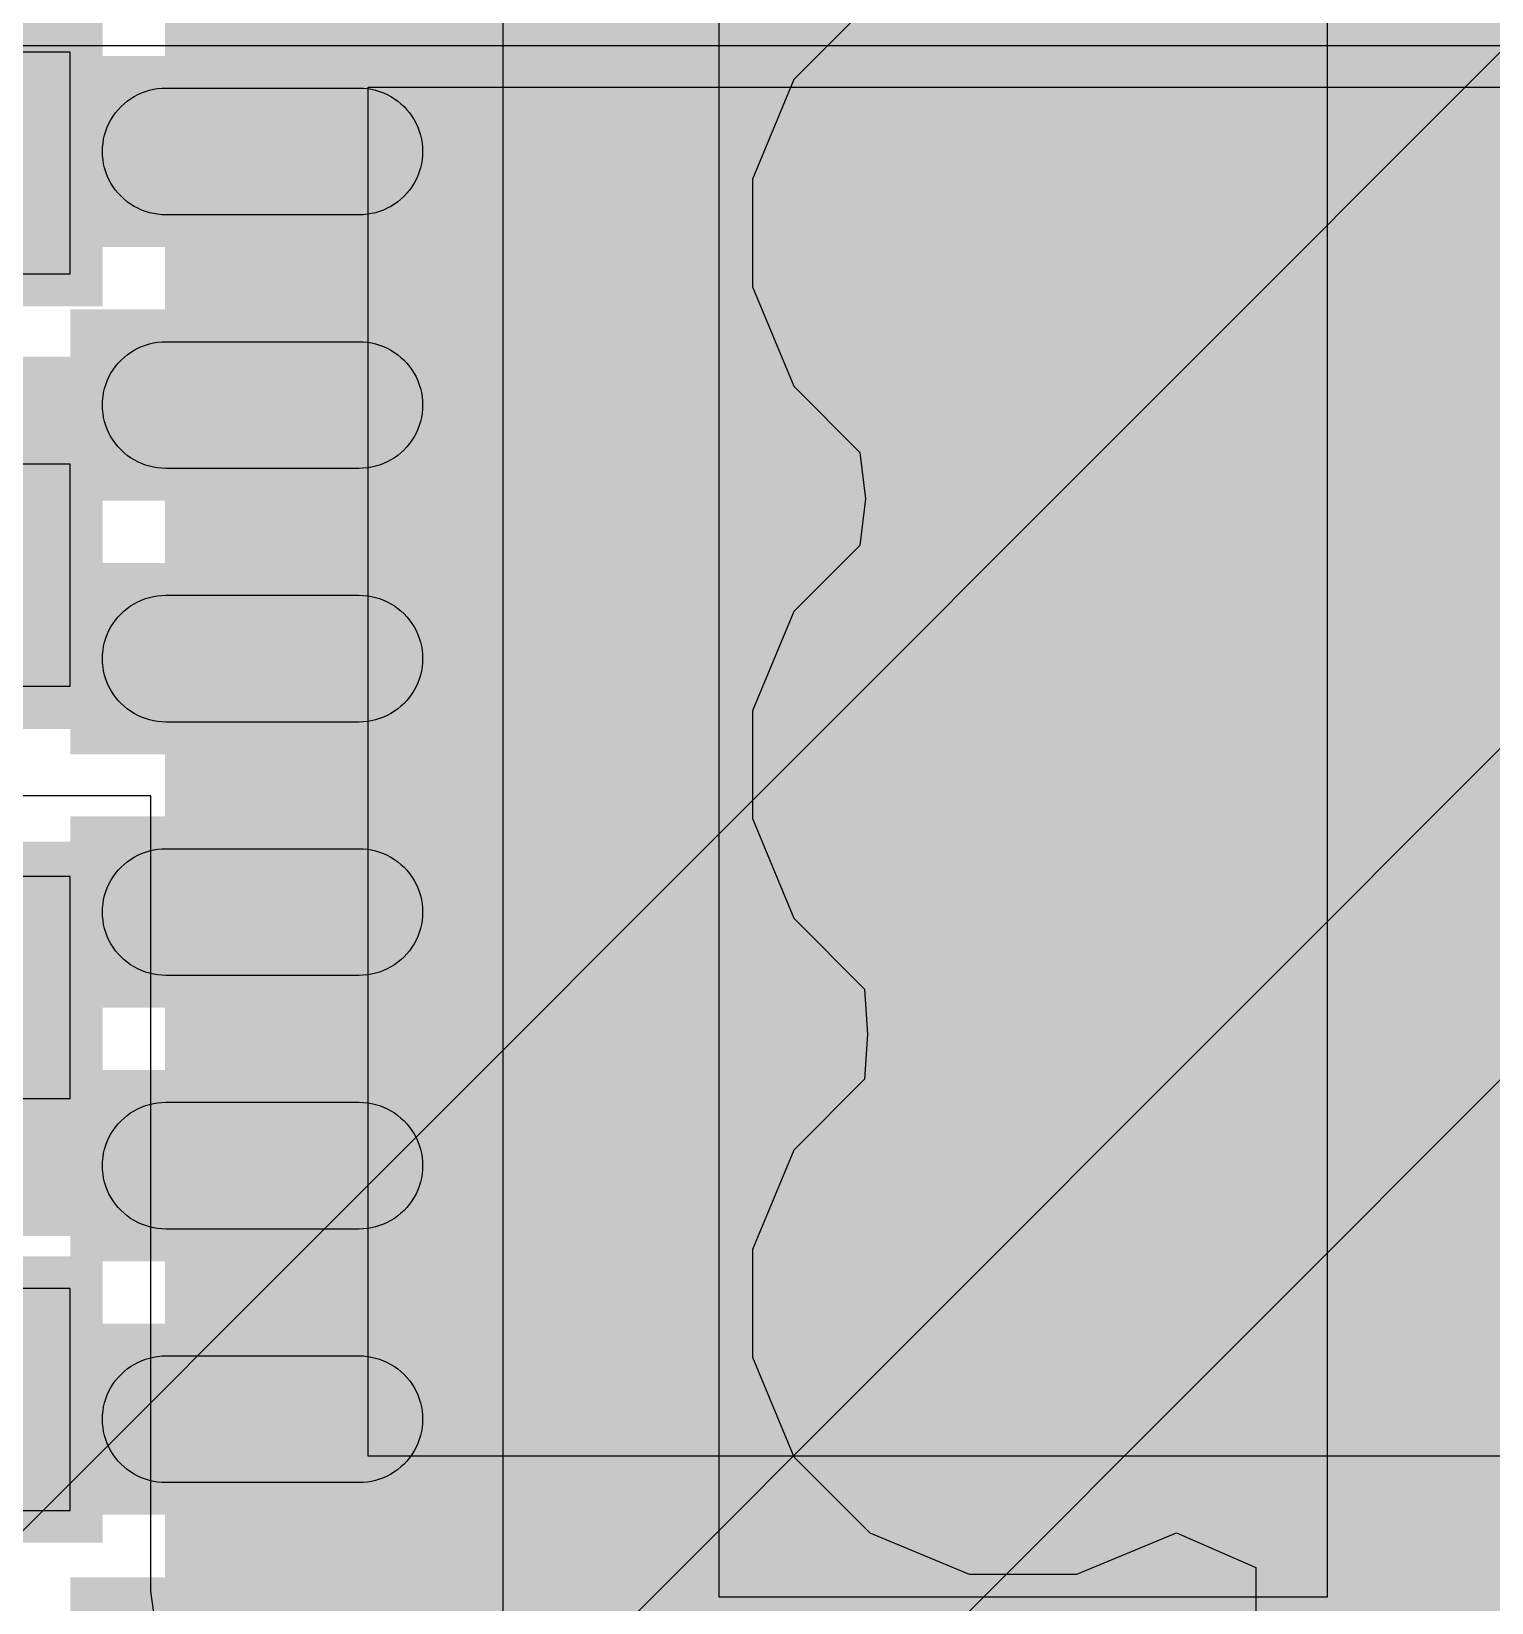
# Model space of a CAD drawing. Header units: inches. Extents: x -11 to 5433, y -4 to 5447.
# Drawn here: x 10.102 to 12.405, y 20.518 to 22.996 of the extents above; entities that cross this region are included whole.
import ezdxf

# ---------------------------------------------------------------- set-up
doc = ezdxf.new("R2010")
doc.units = ezdxf.units.IN
for name, color, linetype in [('Bottom Layer', 5, 'Continuous'), ('Bottom Paste', 16, 'Continuous'), ('Bottom Solder', 6, 'Continuous'), ('Drill Drawing', 1, 'Continuous'), ('Ground', 16, 'Continuous'), ('Power', 76, 'Continuous'), ('Top Layer', 1, 'Continuous'), ('Top Paste', 8, 'Continuous'), ('Top Solder', 216, 'Continuous'), ('Via Holes', 16, 'Continuous')]:
    doc.layers.add(name, color=color, linetype=linetype)

# ---------------------------------------------------------------- blocks, each defined once
blk = doc.blocks.new('WQFN_30_EP_2_5_4_5__B_27')
at = {"layer": 'Bottom Layer'}
for points in [[(-0.6, -1.6), (-0.6, 1.6), (0.6, 1.6), (0.6, -1.6)], [(0.9474, 0.9), (0.9474, 1.1), (1.4524, 1.1), (1.4524, 0.9)], [(0.9474, 0.4999), (0.9474, 0.6999), (1.4524, 0.6999), (1.4524, 0.4999)], [(0.9474, 0.0999), (0.9474, 0.2999), (1.4524, 0.2999), (1.4524, 0.0999)], [(0.9474, -0.2999), (0.9474, -0.0999), (1.4524, -0.0999), (1.4524, -0.2999)], [(0.9474, -0.6999), (0.9474, -0.4999), (1.4524, -0.4999), (1.4524, -0.6999)], [(0.9474, -1.1), (0.9474, -0.9), (1.4524, -0.9), (1.4524, -1.1)]]:
    blk.add_hatch(color=5, dxfattribs=at).paths.add_polyline_path(points)
at = {"layer": 'Bottom Solder'}
for points in [[(-0.6508, -1.6508), (-0.6508, 1.6508), (0.6508, 1.6508), (0.6508, -1.6508)], [(0.8966, 1.2492), (0.8966, 1.5508), (1.5032, 1.5508), (1.5032, 1.2492)], [(0.8966, 0.8492), (0.8966, 1.1508), (1.5032, 1.1508), (1.5032, 0.8492)], [(0.8966, 0.4491), (0.8966, 0.7507), (1.5032, 0.7507), (1.5032, 0.4491)], [(0.8966, 0.0491), (0.8966, 0.3507), (1.5032, 0.3507), (1.5032, 0.0491)], [(0.8966, -0.3507), (0.8966, -0.0491), (1.5032, -0.0491), (1.5032, -0.3507)], [(0.8966, -0.7507), (0.8966, -0.4491), (1.5032, -0.4491), (1.5032, -0.7507)], [(0.8966, -1.1508), (0.8966, -0.8492), (1.5032, -0.8492), (1.5032, -1.1508)]]:
    blk.add_hatch(color=6, dxfattribs=at).paths.add_polyline_path(points)
at = {"layer": 'Bottom Paste'}
for p, q in [((0.48, 1.28), (-0.48, 1.28)), ((-0.48, 1.28), (-0.48, -1.28)), ((0.48, -1.28), (0.48, 1.28)), ((1.0032, 1.0897), (1.0091, 1.0924)), ((1.0091, 1.0924), (1.0152, 1.0947)), ((1.0152, 1.0947), (1.0215, 1.0966)), ((1.0215, 1.0966), (1.0279, 1.0981)), ((1.0279, 1.0981), (1.0343, 1.0991)), ((1.0343, 1.0991), (1.0409, 1.0998)), ((1.0409, 1.0998), (1.0474, 1.1)), ((1.0474, 1.1), (1.3524, 1.1)), ((1.3524, 1.1), (1.3589, 1.0998)), ((1.3589, 1.0998), (1.3655, 1.0991)), ((1.3655, 1.0991), (1.3719, 1.0981)), ((1.3719, 1.0981), (1.3783, 1.0966)), ((1.3783, 1.0966), (1.3846, 1.0947)), ((1.3846, 1.0947), (1.3907, 1.0924)), ((1.3907, 1.0924), (1.3966, 1.0897)), ((0.9681, 1.0609), (0.9722, 1.0659)), ((0.9722, 1.0659), (0.9767, 1.0707)), ((0.9767, 1.0707), (0.9815, 1.0752)), ((0.9815, 1.0752), (0.9865, 1.0793)), ((0.9865, 1.0793), (0.9918, 1.0831)), ((0.9918, 1.0831), (0.9974, 1.0866)), ((0.9974, 1.0866), (1.0032, 1.0897)), ((1.3966, 1.0897), (1.4024, 1.0866)), ((1.4024, 1.0866), (1.4079, 1.0831)), ((1.4079, 1.0831), (1.4133, 1.0793)), ((1.4133, 1.0793), (1.4183, 1.0752)), ((1.4183, 1.0752), (1.4231, 1.0707)), ((1.4231, 1.0707), (1.4276, 1.0659)), ((1.4276, 1.0659), (1.4317, 1.0609)), ((0.955, 1.0383), (0.9577, 1.0442)), ((0.9577, 1.0442), (0.9608, 1.05)), ((0.9608, 1.05), (0.9643, 1.0555)), ((0.9643, 1.0555), (0.9681, 1.0609)), ((1.4317, 1.0609), (1.4355, 1.0555)), ((1.4355, 1.0555), (1.439, 1.05)), ((1.439, 1.05), (1.4421, 1.0442)), ((1.4421, 1.0442), (1.4448, 1.0383)), ((0.9483, 1.0131), (0.9493, 1.0195)), ((0.9493, 1.0195), (0.9508, 1.0259)), ((0.9508, 1.0259), (0.9527, 1.0322)), ((0.9527, 1.0322), (0.955, 1.0383)), ((1.4448, 1.0383), (1.4471, 1.0322)), ((1.4471, 1.0322), (1.449, 1.0259)), ((1.449, 1.0259), (1.4505, 1.0195)), ((1.4505, 1.0195), (1.4515, 1.0131)), ((0.9474, 1), (0.9476, 1.0065)), ((0.9476, 0.9935), (0.9474, 1)), ((0.9476, 1.0065), (0.9483, 1.0131)), ((0.9483, 0.9869), (0.9476, 0.9935)), ((1.4515, 1.0131), (1.4515, 1.0131)), ((1.4515, 1.0131), (1.4522, 1.0065)), ((1.4522, 0.9935), (1.4515, 0.9869)), ((1.4522, 1.0065), (1.4524, 1)), ((1.4524, 1), (1.4522, 0.9935)), ((0.9493, 0.9805), (0.9483, 0.9869)), ((0.9508, 0.9741), (0.9493, 0.9805)), ((0.9527, 0.9678), (0.9508, 0.9741)), ((0.955, 0.9617), (0.9527, 0.9678)), ((1.4471, 0.9678), (1.4448, 0.9617)), ((1.449, 0.9741), (1.4471, 0.9678)), ((1.4505, 0.9805), (1.449, 0.9741)), ((1.4515, 0.9869), (1.4505, 0.9805)), ((0.9577, 0.9558), (0.955, 0.9617)), ((0.9608, 0.95), (0.9577, 0.9558)), ((0.9643, 0.9444), (0.9608, 0.95)), ((0.9681, 0.9391), (0.9643, 0.9444)), ((1.4355, 0.9444), (1.4317, 0.9391)), ((1.439, 0.95), (1.4355, 0.9444)), ((1.4421, 0.9558), (1.439, 0.95)), ((1.4448, 0.9617), (1.4421, 0.9558)), ((0.9722, 0.9341), (0.9681, 0.9391)), ((0.9767, 0.9293), (0.9722, 0.9341)), ((0.9815, 0.9248), (0.9767, 0.9293)), ((0.9865, 0.9207), (0.9815, 0.9248)), ((0.9918, 0.9169), (0.9865, 0.9207)), ((1.4133, 0.9207), (1.4079, 0.9169)), ((1.4183, 0.9248), (1.4133, 0.9207)), ((1.4231, 0.9293), (1.4183, 0.9248)), ((1.4276, 0.9341), (1.4231, 0.9293)), ((1.4317, 0.9391), (1.4276, 0.9341)), ((0.9974, 0.9134), (0.9918, 0.9169)), ((1.0032, 0.9103), (0.9974, 0.9134)), ((1.0091, 0.9076), (1.0032, 0.9103)), ((1.0152, 0.9053), (1.0091, 0.9076)), ((1.0215, 0.9034), (1.0152, 0.9053)), ((1.0279, 0.9019), (1.0215, 0.9034)), ((1.0343, 0.9009), (1.0279, 0.9019)), ((1.0409, 0.9002), (1.0343, 0.9009)), ((1.0474, 0.9), (1.0409, 0.9002)), ((1.3524, 0.9), (1.0474, 0.9)), ((1.3589, 0.9002), (1.3524, 0.9)), ((1.3655, 0.9009), (1.3589, 0.9002)), ((1.3719, 0.9019), (1.3655, 0.9009)), ((1.3783, 0.9034), (1.3719, 0.9019)), ((1.3846, 0.9053), (1.3783, 0.9034)), ((1.3907, 0.9076), (1.3846, 0.9053)), ((1.3966, 0.9103), (1.3907, 0.9076)), ((1.4024, 0.9134), (1.3966, 0.9103)), ((1.4079, 0.9169), (1.4024, 0.9134)), ((1.0091, 0.6923), (1.0152, 0.6946)), ((1.0152, 0.6946), (1.0215, 0.6965)), ((1.0215, 0.6965), (1.0279, 0.698)), ((1.0279, 0.698), (1.0343, 0.6991)), ((1.0343, 0.6991), (1.0409, 0.6997)), ((1.0409, 0.6997), (1.0474, 0.6999)), ((1.0474, 0.6999), (1.3524, 0.6999)), ((1.3524, 0.6999), (1.3589, 0.6997)), ((1.3589, 0.6997), (1.3655, 0.6991)), ((1.3655, 0.6991), (1.3719, 0.698)), ((1.3719, 0.698), (1.3783, 0.6965)), ((1.3783, 0.6965), (1.3846, 0.6946)), ((1.3846, 0.6946), (1.3907, 0.6923)), ((0.9722, 0.6659), (0.9767, 0.6707)), ((0.9767, 0.6707), (0.9815, 0.6751)), ((0.9815, 0.6751), (0.9865, 0.6793)), ((0.9865, 0.6793), (0.9918, 0.6831)), ((0.9918, 0.6831), (0.9974, 0.6866)), ((0.9974, 0.6866), (1.0032, 0.6896)), ((1.0032, 0.6896), (1.0091, 0.6923)), ((1.3907, 0.6923), (1.3966, 0.6896)), ((1.3966, 0.6896), (1.4024, 0.6866)), ((1.4024, 0.6866), (1.4079, 0.6831)), ((1.4079, 0.6831), (1.4133, 0.6793)), ((1.4133, 0.6793), (1.4183, 0.6751)), ((1.4183, 0.6751), (1.4231, 0.6707)), ((1.4231, 0.6707), (1.4276, 0.6659)), ((0.9577, 0.6442), (0.9608, 0.6499)), ((0.9608, 0.6499), (0.9643, 0.6555)), ((0.9643, 0.6555), (0.9681, 0.6608)), ((0.9681, 0.6608), (0.9722, 0.6659)), ((1.4276, 0.6659), (1.4317, 0.6608)), ((1.4317, 0.6608), (1.4355, 0.6555)), ((1.4355, 0.6555), (1.439, 0.6499)), ((1.439, 0.6499), (1.4421, 0.6442)), ((0.9493, 0.6195), (0.9508, 0.6258)), ((0.9508, 0.6258), (0.9527, 0.6321)), ((0.9527, 0.6321), (0.955, 0.6382)), ((0.955, 0.6382), (0.9577, 0.6442)), ((1.4421, 0.6442), (1.4448, 0.6382)), ((1.4448, 0.6382), (1.4471, 0.6321)), ((1.4471, 0.6321), (1.449, 0.6258)), ((1.449, 0.6258), (1.4505, 0.6195)), ((0.9474, 0.5999), (0.9476, 0.6065)), ((0.9476, 0.5934), (0.9474, 0.5999)), ((0.9476, 0.6065), (0.9483, 0.613)), ((0.9483, 0.613), (0.9493, 0.6195)), ((1.4505, 0.6195), (1.4515, 0.613)), ((1.4515, 0.613), (1.4522, 0.6065)), ((1.4522, 0.6065), (1.4524, 0.5999)), ((1.4524, 0.5999), (1.4522, 0.5934)), ((0.9483, 0.5869), (0.9476, 0.5934)), ((0.9493, 0.5804), (0.9483, 0.5869)), ((0.9508, 0.5741), (0.9493, 0.5804)), ((0.9527, 0.5678), (0.9508, 0.5741)), ((1.449, 0.5741), (1.4471, 0.5678)), ((1.4505, 0.5804), (1.449, 0.5741)), ((1.4515, 0.5869), (1.4505, 0.5804)), ((1.4522, 0.5934), (1.4515, 0.5869)), ((1.4522, 0.5934), (1.4522, 0.5934)), ((0.955, 0.5617), (0.9527, 0.5678)), ((0.9577, 0.5557), (0.955, 0.5617)), ((0.9608, 0.55), (0.9577, 0.5557)), ((0.9643, 0.5444), (0.9608, 0.55)), ((1.439, 0.5499), (1.4355, 0.5444)), ((1.4421, 0.5557), (1.439, 0.5499)), ((1.4448, 0.5617), (1.4421, 0.5557)), ((1.4471, 0.5678), (1.4448, 0.5617)), ((0.9681, 0.5391), (0.9643, 0.5444)), ((0.9722, 0.534), (0.9681, 0.5391)), ((0.9767, 0.5292), (0.9722, 0.534)), ((0.9815, 0.5248), (0.9767, 0.5292)), ((0.9865, 0.5206), (0.9815, 0.5248)), ((0.9918, 0.5168), (0.9865, 0.5206)), ((1.4133, 0.5206), (1.4079, 0.5168)), ((1.4183, 0.5248), (1.4133, 0.5206)), ((1.4231, 0.5292), (1.4183, 0.5248)), ((1.4276, 0.534), (1.4231, 0.5292)), ((1.4317, 0.5391), (1.4276, 0.534)), ((1.4355, 0.5444), (1.4317, 0.5391)), ((0.9974, 0.5133), (0.9918, 0.5168)), ((1.0032, 0.5103), (0.9974, 0.5133)), ((1.0091, 0.5076), (1.0032, 0.5103)), ((1.0152, 0.5053), (1.0091, 0.5076)), ((1.0215, 0.5034), (1.0152, 0.5053)), ((1.0279, 0.5019), (1.0215, 0.5034)), ((1.0343, 0.5008), (1.0279, 0.5019)), ((1.0409, 0.5002), (1.0343, 0.5008)), ((1.0474, 0.4999), (1.0409, 0.5002)), ((1.3524, 0.4999), (1.0474, 0.4999)), ((1.3589, 0.5002), (1.3524, 0.4999)), ((1.3655, 0.5008), (1.3589, 0.5002)), ((1.3719, 0.5019), (1.3655, 0.5008)), ((1.3783, 0.5034), (1.3719, 0.5019)), ((1.3846, 0.5053), (1.3783, 0.5034)), ((1.3907, 0.5076), (1.3846, 0.5053)), ((1.3966, 0.5103), (1.3907, 0.5076)), ((1.4024, 0.5133), (1.3966, 0.5103)), ((1.4079, 0.5168), (1.4024, 0.5133)), ((1.0215, 0.2965), (1.0279, 0.298)), ((1.0279, 0.298), (1.0343, 0.299)), ((1.0343, 0.299), (1.0409, 0.2997)), ((1.0409, 0.2997), (1.0474, 0.2999)), ((1.0474, 0.2999), (1.3524, 0.2999)), ((1.3524, 0.2999), (1.3589, 0.2997)), ((1.3589, 0.2997), (1.3655, 0.299)), ((1.3655, 0.299), (1.3719, 0.298)), ((1.3719, 0.298), (1.3783, 0.2965)), ((0.9767, 0.2706), (0.9815, 0.2751)), ((0.9815, 0.2751), (0.9865, 0.2792)), ((0.9865, 0.2792), (0.9918, 0.283)), ((0.9918, 0.283), (0.9974, 0.2865)), ((0.9974, 0.2865), (1.0032, 0.2896)), ((1.0032, 0.2896), (1.0091, 0.2923)), ((1.0091, 0.2923), (1.0152, 0.2946)), ((1.0152, 0.2946), (1.0215, 0.2965)), ((1.3783, 0.2965), (1.3846, 0.2946)), ((1.3846, 0.2946), (1.3907, 0.2923)), ((1.3907, 0.2923), (1.3966, 0.2896)), ((1.3966, 0.2896), (1.4024, 0.2865)), ((1.4024, 0.2865), (1.4079, 0.283)), ((1.4079, 0.283), (1.4133, 0.2792)), ((1.4133, 0.2792), (1.4183, 0.2751)), ((1.4183, 0.2751), (1.4231, 0.2706)), ((0.9577, 0.2441), (0.9608, 0.2499)), ((0.9608, 0.2499), (0.9643, 0.2554)), ((0.9643, 0.2554), (0.9681, 0.2608)), ((0.9681, 0.2608), (0.9722, 0.2658)), ((0.9722, 0.2658), (0.9767, 0.2706)), ((1.4231, 0.2706), (1.4276, 0.2658)), ((1.4276, 0.2658), (1.4317, 0.2608)), ((1.4317, 0.2608), (1.4355, 0.2554)), ((1.4355, 0.2554), (1.439, 0.2499)), ((1.439, 0.2499), (1.4421, 0.2441)), ((0.9493, 0.2194), (0.9508, 0.2258)), ((0.9508, 0.2258), (0.9527, 0.2321)), ((0.9527, 0.2321), (0.955, 0.2382)), ((0.955, 0.2382), (0.9577, 0.2441)), ((1.4421, 0.2441), (1.4448, 0.2382)), ((1.4448, 0.2382), (1.4471, 0.2321)), ((1.4471, 0.2321), (1.449, 0.2258)), ((1.449, 0.2258), (1.4505, 0.2194)), ((0.9474, 0.1999), (0.9476, 0.2064)), ((0.9476, 0.1934), (0.9474, 0.1999)), ((0.9476, 0.2064), (0.9483, 0.213)), ((0.9483, 0.213), (0.9493, 0.2194)), ((1.4505, 0.2194), (1.4515, 0.213)), ((1.4515, 0.213), (1.4522, 0.2064)), ((1.4522, 0.2064), (1.4524, 0.1999)), ((1.4524, 0.1999), (1.4522, 0.1934)), ((0.9483, 0.1868), (0.9476, 0.1934)), ((0.9493, 0.1804), (0.9483, 0.1868)), ((0.9508, 0.174), (0.9493, 0.1804)), ((0.9527, 0.1677), (0.9508, 0.174)), ((1.449, 0.174), (1.4471, 0.1677)), ((1.4505, 0.1804), (1.449, 0.174)), ((1.4515, 0.1868), (1.4505, 0.1804)), ((1.4522, 0.1934), (1.4515, 0.1868)), ((1.4522, 0.1934), (1.4522, 0.1934)), ((0.955, 0.1616), (0.9527, 0.1677)), ((0.9577, 0.1557), (0.955, 0.1616)), ((0.9608, 0.1499), (0.9577, 0.1557)), ((0.9643, 0.1443), (0.9608, 0.1499)), ((1.439, 0.1499), (1.4355, 0.1443)), ((1.4421, 0.1557), (1.439, 0.1499)), ((1.4448, 0.1616), (1.4421, 0.1557)), ((1.4471, 0.1677), (1.4448, 0.1616)), ((0.9681, 0.139), (0.9643, 0.1443)), ((0.9722, 0.134), (0.9681, 0.139)), ((0.9767, 0.1292), (0.9722, 0.134)), ((0.9815, 0.1247), (0.9767, 0.1292)), ((0.9865, 0.1206), (0.9815, 0.1247)), ((1.4183, 0.1247), (1.4133, 0.1206)), ((1.4231, 0.1292), (1.4183, 0.1247)), ((1.4276, 0.134), (1.4231, 0.1292)), ((1.4317, 0.139), (1.4276, 0.134)), ((1.4355, 0.1443), (1.4317, 0.139)), ((0.9918, 0.1168), (0.9865, 0.1206)), ((0.9974, 0.1133), (0.9918, 0.1168)), ((1.0032, 0.1102), (0.9974, 0.1133)), ((1.0091, 0.1075), (1.0032, 0.1102)), ((1.0152, 0.1052), (1.0091, 0.1075)), ((1.0215, 0.1033), (1.0152, 0.1052)), ((1.0279, 0.1018), (1.0215, 0.1033)), ((1.0343, 0.1008), (1.0279, 0.1018)), ((1.0409, 0.1001), (1.0343, 0.1008)), ((1.0474, 0.0999), (1.0409, 0.1001)), ((1.3524, 0.0999), (1.0474, 0.0999)), ((1.3589, 0.1001), (1.3524, 0.0999)), ((1.3655, 0.1008), (1.3589, 0.1001)), ((1.3719, 0.1018), (1.3655, 0.1008)), ((1.3783, 0.1033), (1.3719, 0.1018)), ((1.3846, 0.1052), (1.3783, 0.1033)), ((1.3907, 0.1075), (1.3846, 0.1052)), ((1.3966, 0.1102), (1.3907, 0.1075)), ((1.4024, 0.1133), (1.3966, 0.1102)), ((1.4079, 0.1168), (1.4024, 0.1133)), ((1.4133, 0.1206), (1.4079, 0.1168)), ((0.9815, -0.1247), (0.9865, -0.1206)), ((0.9865, -0.1206), (0.9918, -0.1168)), ((0.9918, -0.1168), (0.9974, -0.1133)), ((0.9974, -0.1133), (1.0032, -0.1102)), ((1.0032, -0.1102), (1.0091, -0.1075)), ((1.0091, -0.1075), (1.0152, -0.1052)), ((1.0152, -0.1052), (1.0215, -0.1033)), ((1.0215, -0.1033), (1.0279, -0.1018)), ((1.0279, -0.1018), (1.0343, -0.1008)), ((1.0343, -0.1008), (1.0409, -0.1001)), ((1.0409, -0.1001), (1.0474, -0.0999)), ((1.0474, -0.0999), (1.3524, -0.0999)), ((1.3524, -0.0999), (1.3589, -0.1001)), ((1.3589, -0.1001), (1.3655, -0.1008)), ((1.3655, -0.1008), (1.3719, -0.1018)), ((1.3719, -0.1018), (1.3783, -0.1033)), ((1.3783, -0.1033), (1.3846, -0.1052)), ((1.3846, -0.1052), (1.3907, -0.1075)), ((1.3907, -0.1075), (1.3966, -0.1102)), ((1.3966, -0.1102), (1.4024, -0.1133)), ((1.4024, -0.1133), (1.4079, -0.1168)), ((1.4079, -0.1168), (1.4133, -0.1206)), ((1.4133, -0.1206), (1.4183, -0.1247)), ((0.9608, -0.1499), (0.9643, -0.1443)), ((0.9643, -0.1443), (0.9681, -0.139)), ((0.9681, -0.139), (0.9722, -0.134)), ((0.9722, -0.134), (0.9767, -0.1292)), ((0.9767, -0.1292), (0.9815, -0.1247)), ((1.4183, -0.1247), (1.4231, -0.1292)), ((1.4231, -0.1292), (1.4276, -0.134)), ((1.4276, -0.134), (1.4317, -0.139)), ((1.4317, -0.139), (1.4355, -0.1443)), ((1.4355, -0.1443), (1.439, -0.1499)), ((0.9508, -0.174), (0.9527, -0.1677)), ((0.9527, -0.1677), (0.955, -0.1616)), ((0.955, -0.1616), (0.9577, -0.1557)), ((0.9577, -0.1557), (0.9608, -0.1499)), ((1.439, -0.1499), (1.4421, -0.1557)), ((1.4421, -0.1557), (1.4448, -0.1616)), ((1.4448, -0.1616), (1.4471, -0.1677)), ((1.4471, -0.1677), (1.449, -0.174)), ((0.9474, -0.1999), (0.9476, -0.1934)), ((0.9476, -0.1934), (0.9483, -0.1868)), ((0.9483, -0.1868), (0.9493, -0.1804)), ((0.9493, -0.1804), (0.9508, -0.174)), ((1.449, -0.174), (1.4505, -0.1804)), ((1.4505, -0.1804), (1.4515, -0.1868)), ((1.4515, -0.1868), (1.4515, -0.1868)), ((1.4515, -0.1868), (1.4522, -0.1934)), ((1.4522, -0.1934), (1.4524, -0.1999)), ((0.9476, -0.2064), (0.9474, -0.1999)), ((0.9483, -0.213), (0.9476, -0.2064)), ((0.9493, -0.2194), (0.9483, -0.213)), ((0.9508, -0.2258), (0.9493, -0.2194)), ((1.4505, -0.2194), (1.449, -0.2258)), ((1.4515, -0.213), (1.4505, -0.2194)), ((1.4522, -0.2064), (1.4515, -0.213)), ((1.4524, -0.1999), (1.4522, -0.2064)), ((0.9527, -0.2321), (0.9508, -0.2258)), ((0.955, -0.2382), (0.9527, -0.2321)), ((0.9577, -0.2441), (0.955, -0.2382)), ((0.9608, -0.2499), (0.9577, -0.2441)), ((1.4421, -0.2441), (1.439, -0.2499)), ((1.4448, -0.2382), (1.4421, -0.2441)), ((1.4471, -0.2321), (1.4448, -0.2382)), ((1.449, -0.2258), (1.4471, -0.2321)), ((0.9643, -0.2554), (0.9608, -0.2499)), ((0.9681, -0.2608), (0.9643, -0.2554)), ((0.9722, -0.2658), (0.9681, -0.2608)), ((0.9767, -0.2706), (0.9722, -0.2658)), ((0.9815, -0.2751), (0.9767, -0.2706)), ((1.4231, -0.2706), (1.4183, -0.2751)), ((1.4276, -0.2658), (1.4231, -0.2706)), ((1.4317, -0.2608), (1.4276, -0.2658)), ((1.4355, -0.2554), (1.4317, -0.2608)), ((1.439, -0.2499), (1.4355, -0.2554)), ((0.9865, -0.2792), (0.9815, -0.2751)), ((0.9918, -0.283), (0.9865, -0.2792)), ((0.9974, -0.2865), (0.9918, -0.283)), ((1.0032, -0.2896), (0.9974, -0.2865)), ((1.0091, -0.2923), (1.0032, -0.2896)), ((1.0152, -0.2946), (1.0091, -0.2923)), ((1.0215, -0.2965), (1.0152, -0.2946)), ((1.0279, -0.298), (1.0215, -0.2965)), ((1.3783, -0.2965), (1.3719, -0.298)), ((1.3846, -0.2946), (1.3783, -0.2965)), ((1.3907, -0.2923), (1.3846, -0.2946)), ((1.3966, -0.2896), (1.3907, -0.2923)), ((1.4024, -0.2865), (1.3966, -0.2896)), ((1.4079, -0.283), (1.4024, -0.2865)), ((1.4133, -0.2792), (1.4079, -0.283)), ((1.4183, -0.2751), (1.4133, -0.2792)), ((1.0343, -0.299), (1.0279, -0.298)), ((1.0409, -0.2997), (1.0343, -0.299)), ((1.0474, -0.2999), (1.0409, -0.2997)), ((1.3524, -0.2999), (1.0474, -0.2999)), ((1.3589, -0.2997), (1.3524, -0.2999)), ((1.3655, -0.299), (1.3589, -0.2997)), ((1.3719, -0.298), (1.3655, -0.299)), ((0.9865, -0.5206), (0.9918, -0.5168)), ((0.9918, -0.5168), (0.9974, -0.5133)), ((0.9974, -0.5133), (1.0032, -0.5103)), ((1.0032, -0.5103), (1.0091, -0.5076)), ((1.0091, -0.5076), (1.0152, -0.5053)), ((1.0152, -0.5053), (1.0215, -0.5034)), ((1.0215, -0.5034), (1.0279, -0.5019)), ((1.0279, -0.5019), (1.0343, -0.5008)), ((1.0343, -0.5008), (1.0409, -0.5002)), ((1.0409, -0.5002), (1.0474, -0.4999)), ((1.0474, -0.4999), (1.3524, -0.4999)), ((1.3524, -0.4999), (1.3589, -0.5002)), ((1.3589, -0.5002), (1.3655, -0.5008)), ((1.3655, -0.5008), (1.3719, -0.5019)), ((1.3719, -0.5019), (1.3783, -0.5034)), ((1.3783, -0.5034), (1.3846, -0.5053)), ((1.3846, -0.5053), (1.3907, -0.5076)), ((1.3907, -0.5076), (1.3966, -0.5103)), ((1.3966, -0.5103), (1.4024, -0.5133)), ((1.4024, -0.5133), (1.4079, -0.5168)), ((1.4079, -0.5168), (1.4133, -0.5206)), ((0.9608, -0.55), (0.9643, -0.5444)), ((0.9643, -0.5444), (0.9681, -0.5391)), ((0.9681, -0.5391), (0.9722, -0.534)), ((0.9722, -0.534), (0.9767, -0.5292)), ((0.9767, -0.5292), (0.9815, -0.5248)), ((0.9815, -0.5248), (0.9865, -0.5206)), ((1.4133, -0.5206), (1.4183, -0.5248)), ((1.4183, -0.5248), (1.4231, -0.5292)), ((1.4231, -0.5292), (1.4276, -0.534)), ((1.4276, -0.534), (1.4317, -0.5391)), ((1.4317, -0.5391), (1.4355, -0.5444)), ((1.4355, -0.5444), (1.439, -0.55)), ((0.9508, -0.5741), (0.9527, -0.5678)), ((0.9527, -0.5678), (0.955, -0.5617)), ((0.955, -0.5617), (0.9577, -0.5557)), ((0.9577, -0.5557), (0.9608, -0.55)), ((1.439, -0.55), (1.4421, -0.5557)), ((1.4421, -0.5557), (1.4448, -0.5617)), ((1.4448, -0.5617), (1.4471, -0.5678)), ((1.4471, -0.5678), (1.449, -0.5741)), ((0.9474, -0.5999), (0.9476, -0.5934)), ((0.9476, -0.5934), (0.9483, -0.5869)), ((0.9483, -0.5869), (0.9493, -0.5804)), ((0.9493, -0.5804), (0.9508, -0.5741)), ((1.449, -0.5741), (1.4505, -0.5804)), ((1.4505, -0.5804), (1.4515, -0.5869)), ((1.4515, -0.5869), (1.4515, -0.5869)), ((1.4515, -0.5869), (1.4522, -0.5934)), ((1.4522, -0.5934), (1.4524, -0.5999)), ((0.9476, -0.6065), (0.9474, -0.5999)), ((0.9483, -0.613), (0.9476, -0.6065)), ((0.9493, -0.6195), (0.9483, -0.613)), ((0.9508, -0.6258), (0.9493, -0.6195)), ((1.4505, -0.6195), (1.449, -0.6258)), ((1.4515, -0.613), (1.4505, -0.6195)), ((1.4522, -0.6065), (1.4515, -0.613)), ((1.4524, -0.5999), (1.4522, -0.6065)), ((0.9527, -0.6321), (0.9508, -0.6258)), ((0.955, -0.6382), (0.9527, -0.6321)), ((0.9577, -0.6442), (0.955, -0.6382)), ((0.9608, -0.6499), (0.9577, -0.6442)), ((1.4421, -0.6442), (1.439, -0.65)), ((1.4448, -0.6382), (1.4421, -0.6442)), ((1.4471, -0.6321), (1.4448, -0.6382)), ((1.449, -0.6258), (1.4471, -0.6321)), ((0.9643, -0.6555), (0.9608, -0.6499)), ((0.9681, -0.6608), (0.9643, -0.6555)), ((0.9722, -0.6659), (0.9681, -0.6608)), ((0.9767, -0.6707), (0.9722, -0.6659)), ((1.4276, -0.6659), (1.4231, -0.6707)), ((1.4317, -0.6608), (1.4276, -0.6659)), ((1.4355, -0.6555), (1.4317, -0.6608)), ((1.439, -0.65), (1.4355, -0.6555)), ((0.9815, -0.6751), (0.9767, -0.6707)), ((0.9865, -0.6793), (0.9815, -0.6751)), ((0.9918, -0.6831), (0.9865, -0.6793)), ((0.9974, -0.6866), (0.9918, -0.6831)), ((1.0032, -0.6896), (0.9974, -0.6866)), ((1.0091, -0.6923), (1.0032, -0.6896)), ((1.0152, -0.6946), (1.0091, -0.6923)), ((1.3907, -0.6923), (1.3846, -0.6946)), ((1.3966, -0.6896), (1.3907, -0.6923)), ((1.4024, -0.6866), (1.3966, -0.6896)), ((1.4079, -0.6831), (1.4024, -0.6866)), ((1.4133, -0.6793), (1.4079, -0.6831)), ((1.4183, -0.6751), (1.4133, -0.6793)), ((1.4231, -0.6707), (1.4183, -0.6751)), ((1.0215, -0.6965), (1.0152, -0.6946)), ((1.0279, -0.698), (1.0215, -0.6965)), ((1.0343, -0.6991), (1.0279, -0.698)), ((1.0409, -0.6997), (1.0343, -0.6991)), ((1.0474, -0.6999), (1.0409, -0.6997)), ((1.3524, -0.6999), (1.0474, -0.6999)), ((1.3589, -0.6997), (1.3524, -0.6999)), ((1.3655, -0.6991), (1.3589, -0.6997)), ((1.3719, -0.698), (1.3655, -0.6991)), ((1.3783, -0.6965), (1.3719, -0.698)), ((1.3846, -0.6946), (1.3783, -0.6965)), ((0.9865, -0.9207), (0.9918, -0.9169)), ((0.9918, -0.9169), (0.9974, -0.9134)), ((0.9974, -0.9134), (1.0032, -0.9103)), ((1.0032, -0.9103), (1.0091, -0.9076)), ((1.0091, -0.9076), (1.0152, -0.9053)), ((1.0152, -0.9053), (1.0215, -0.9034)), ((1.0215, -0.9034), (1.0279, -0.9019)), ((1.0279, -0.9019), (1.0343, -0.9009)), ((1.0343, -0.9009), (1.0409, -0.9002)), ((1.0409, -0.9002), (1.0474, -0.9)), ((1.0474, -0.9), (1.3524, -0.9)), ((1.3524, -0.9), (1.3589, -0.9002)), ((1.3589, -0.9002), (1.3655, -0.9009)), ((1.3655, -0.9009), (1.3719, -0.9019)), ((1.3719, -0.9019), (1.3783, -0.9034)), ((1.3783, -0.9034), (1.3846, -0.9053)), ((1.3846, -0.9053), (1.3907, -0.9076)), ((1.3907, -0.9076), (1.3966, -0.9103)), ((1.3966, -0.9103), (1.4024, -0.9134)), ((1.4024, -0.9134), (1.4079, -0.9169)), ((1.4079, -0.9169), (1.4133, -0.9207)), ((0.9643, -0.9444), (0.9681, -0.9391)), ((0.9681, -0.9391), (0.9722, -0.9341)), ((0.9722, -0.9341), (0.9767, -0.9293)), ((0.9767, -0.9293), (0.9815, -0.9248)), ((0.9815, -0.9248), (0.9865, -0.9207)), ((1.4133, -0.9207), (1.4183, -0.9248)), ((1.4183, -0.9248), (1.4231, -0.9293)), ((1.4231, -0.9293), (1.4276, -0.9341)), ((1.4276, -0.9341), (1.4317, -0.9391)), ((1.4317, -0.9391), (1.4355, -0.9444)), ((0.9527, -0.9678), (0.955, -0.9617)), ((0.955, -0.9617), (0.9577, -0.9558)), ((0.9577, -0.9558), (0.9608, -0.95)), ((0.9608, -0.95), (0.9643, -0.9444)), ((1.4355, -0.9444), (1.439, -0.95)), ((1.439, -0.95), (1.4421, -0.9558)), ((1.4421, -0.9558), (1.4448, -0.9617)), ((1.4448, -0.9617), (1.4471, -0.9678)), ((0.9476, -0.9935), (0.9483, -0.9869)), ((0.9483, -0.9869), (0.9493, -0.9805)), ((0.9493, -0.9805), (0.9508, -0.9741)), ((0.9508, -0.9741), (0.9527, -0.9678)), ((1.4471, -0.9678), (1.449, -0.9741)), ((1.449, -0.9741), (1.4505, -0.9805)), ((1.4505, -0.9805), (1.4515, -0.9869)), ((1.4515, -0.9869), (1.4515, -0.9869)), ((1.4515, -0.9869), (1.4522, -0.9935)), ((0.9474, -1), (0.9476, -0.9935)), ((0.9476, -1.0065), (0.9474, -1)), ((0.9483, -1.0131), (0.9476, -1.0065)), ((0.9493, -1.0195), (0.9483, -1.0131)), ((1.4515, -1.0131), (1.4505, -1.0195)), ((1.4522, -1.0065), (1.4515, -1.0131)), ((1.4522, -0.9935), (1.4524, -1)), ((1.4524, -1), (1.4522, -1.0065)), ((0.9508, -1.0259), (0.9493, -1.0195)), ((0.9527, -1.0322), (0.9508, -1.0259)), ((0.955, -1.0383), (0.9527, -1.0322)), ((0.9577, -1.0442), (0.955, -1.0383)), ((1.4448, -1.0383), (1.4421, -1.0442)), ((1.4471, -1.0322), (1.4448, -1.0383)), ((1.449, -1.0259), (1.4471, -1.0322)), ((1.4505, -1.0195), (1.449, -1.0259)), ((0.9608, -1.05), (0.9577, -1.0442)), ((0.9643, -1.0555), (0.9608, -1.05)), ((0.9681, -1.0609), (0.9643, -1.0555)), ((0.9722, -1.0659), (0.9681, -1.0609)), ((1.4317, -1.0609), (1.4276, -1.0659)), ((1.4355, -1.0555), (1.4317, -1.0609)), ((1.439, -1.05), (1.4355, -1.0555)), ((1.4421, -1.0442), (1.439, -1.05)), ((0.9767, -1.0707), (0.9722, -1.0659)), ((0.9815, -1.0752), (0.9767, -1.0707)), ((0.9865, -1.0793), (0.9815, -1.0752)), ((0.9918, -1.0831), (0.9865, -1.0793)), ((0.9974, -1.0866), (0.9918, -1.0831)), ((1.0032, -1.0897), (0.9974, -1.0866)), ((1.0091, -1.0924), (1.0032, -1.0897)), ((1.3966, -1.0897), (1.3907, -1.0924)), ((1.4024, -1.0866), (1.3966, -1.0897)), ((1.4079, -1.0831), (1.4024, -1.0866)), ((1.4133, -1.0793), (1.4079, -1.0831)), ((1.4183, -1.0752), (1.4133, -1.0793)), ((1.4231, -1.0707), (1.4183, -1.0752)), ((1.4276, -1.0659), (1.4231, -1.0707)), ((1.0152, -1.0947), (1.0091, -1.0924)), ((1.0215, -1.0966), (1.0152, -1.0947)), ((1.0279, -1.0981), (1.0215, -1.0966)), ((1.0343, -1.0991), (1.0279, -1.0981)), ((1.0409, -1.0998), (1.0343, -1.0991)), ((1.0474, -1.1), (1.0409, -1.0998)), ((1.3524, -1.1), (1.0474, -1.1)), ((1.3589, -1.0998), (1.3524, -1.1)), ((1.3655, -1.0991), (1.3589, -1.0998)), ((1.3719, -1.0981), (1.3655, -1.0991)), ((1.3783, -1.0966), (1.3719, -1.0981)), ((1.3846, -1.0947), (1.3783, -1.0966)), ((1.3907, -1.0924), (1.3846, -1.0947))]:
    blk.add_line(p, q, dxfattribs=at)
at = {"layer": 'Bottom Solder'}
for p in [(0.6842, 1.9024), (0.95, 1.6459)]:
    blk.add_line(p, (-5421.186, -5425.6862), dxfattribs=at)
blk = doc.blocks.new('TL3340AF160QG_48')
at = {"layer": 'Top Solder'}
blk.add_line((0.7722, 1.9528), (-5443.0227, 5441.6372), dxfattribs=at)
blk = doc.blocks.new('16_QFN__4_4__53')
at = {"layer": 'Top Layer'}
for points in [[(-0.8156, 2.55), (-0.8156, 1.55), (-1.1656, 1.55), (-1.1656, 2.55)], [(-0.1654, 2.55), (-0.1654, 1.55), (-0.5154, 1.55), (-0.5154, 2.55)], [(0.4849, 2.55), (0.4849, 1.55), (0.1349, 1.55), (0.1349, 2.55)], [(1.1351, 2.55), (1.1351, 1.55), (0.7851, 1.55), (0.7851, 2.55)], [(1.35, 1.35), (1.35, -1.35), (-1.35, -1.35), (-1.35, 1.35)]]:
    blk.add_hatch(color=1, dxfattribs=at).paths.add_polyline_path(points)
at = {"layer": 'Top Solder'}
for points in [[(-0.7648, 2.6008), (-0.7648, 1.4992), (-1.2164, 1.4992), (-1.2164, 2.6008)], [(-0.1146, 2.6008), (-0.1146, 1.4992), (-0.5662, 1.4992), (-0.5662, 2.6008)], [(0.5357, 2.6008), (0.5357, 1.4992), (0.0841, 1.4992), (0.0841, 2.6008)], [(1.1859, 2.6008), (1.1859, 1.4992), (0.7343, 1.4992), (0.7343, 2.6008)], [(1.4008, 1.4008), (1.4008, -1.4008), (-1.4008, -1.4008), (-1.4008, 1.4008)]]:
    blk.add_hatch(color=216, dxfattribs=at).paths.add_polyline_path(points)
at = {"layer": 'Top Paste'}
for p, q in [((-1.1656, 2.55), (-1.1656, 1.55)), ((-0.8156, 1.55), (-0.8156, 2.55)), ((-0.5154, 2.55), (-0.5154, 1.55)), ((-0.1654, 1.55), (-0.1654, 2.55)), ((0.1349, 2.55), (0.1349, 1.55)), ((0.4849, 1.55), (0.4849, 2.55)), ((0.7851, 2.55), (0.7851, 1.55)), ((1.1351, 1.55), (1.1351, 2.55)), ((-1.1656, 1.55), (-1.1656, 1.55)), ((-1.1656, 1.55), (-0.8156, 1.55)), ((-0.5154, 1.55), (-0.5154, 1.55)), ((-0.5154, 1.55), (-0.1654, 1.55)), ((0.1349, 1.55), (0.1349, 1.55)), ((0.1349, 1.55), (0.4849, 1.55)), ((0.7851, 1.55), (0.7851, 1.55)), ((0.7851, 1.55), (1.1351, 1.55)), ((-1.08, -1.08), (-1.08, 1.08)), ((-1.08, 1.08), (1.08, 1.08)), ((1.08, 1.08), (1.08, 1.08)), ((1.08, 1.08), (1.08, -1.08))]:
    blk.add_line(p, q, dxfattribs=at)

msp = doc.modelspace()

# ---------------------------------------------------------------- hatches: boundary and pattern name
at = {"layer": 'Bottom Layer'}
h = msp.add_hatch(color=5, dxfattribs=at)
edge = h.paths.add_edge_path()
edge.add_arc((11.6662, 22.6784), 0.3, 0, 360)
h = msp.add_hatch(color=5, dxfattribs=at)
edge = h.paths.add_edge_path()
edge.add_arc((11.6662, 21.8393), 0.3, 0, 360)
h = msp.add_hatch(color=5, dxfattribs=at)
edge = h.paths.add_edge_path()
edge.add_arc((11.6662, 20.9896), 0.3, 0, 360)
at = {"layer": 'Ground'}
h = msp.add_hatch(color=16, dxfattribs=at)
edge = h.paths.add_edge_path()
edge.add_arc((11.6662, 22.6784), 0.3, 0, 360)
h = msp.add_hatch(color=16, dxfattribs=at)
edge = h.paths.add_edge_path()
edge.add_arc((11.6662, 21.8393), 0.3, 0, 360)
h = msp.add_hatch(color=16, dxfattribs=at)
edge = h.paths.add_edge_path()
edge.add_arc((11.6662, 20.9896), 0.3, 0, 360)
at = {"layer": 'Power'}
h = msp.add_hatch(color=76, dxfattribs=at)
edge = h.paths.add_edge_path()
edge.add_arc((11.6662, 22.6784), 0.3, 0, 360)
h = msp.add_hatch(color=76, dxfattribs=at)
edge = h.paths.add_edge_path()
edge.add_arc((11.6662, 21.8393), 0.3, 0, 360)
h = msp.add_hatch(color=76, dxfattribs=at)
edge = h.paths.add_edge_path()
edge.add_arc((11.6662, 20.9896), 0.3, 0, 360)
at = {"layer": 'Top Layer'}
h = msp.add_hatch(color=1, dxfattribs=at)
edge = h.paths.add_edge_path()
edge.add_arc((11.6662, 22.6784), 0.3, 0, 360)
h = msp.add_hatch(color=1, dxfattribs=at)
edge = h.paths.add_edge_path()
edge.add_arc((11.6662, 21.8393), 0.3, 0, 360)
h = msp.add_hatch(color=1, dxfattribs=at)
edge = h.paths.add_edge_path()
edge.add_arc((11.6662, 20.9896), 0.3, 0, 360)
at = {"layer": 'Via Holes'}
h = msp.add_hatch(color=7, dxfattribs=at)
edge = h.paths.add_edge_path()
edge.add_arc((11.6662, 22.6784), 0.15, 0, 360)
h = msp.add_hatch(color=7, dxfattribs=at)
edge = h.paths.add_edge_path()
edge.add_arc((11.6662, 21.8393), 0.15, 0, 360)
h = msp.add_hatch(color=7, dxfattribs=at)
edge = h.paths.add_edge_path()
edge.add_arc((11.6662, 20.9896), 0.15, 0, 360)

# ---------------------------------------------------------------- linework, layer by layer
at = {"layer": 'Bottom Layer'}
for p, q in [((10.8458, 22.1799), (10.8458, 23.434)), ((10.8458, 20.98), (10.8458, 22.1799)), ((10.8458, 20.1799), (10.8458, 20.98))]:
    msp.add_line(p, q, dxfattribs=at)
for points in [[(9.086, 22.8069, 0.1524, 0.1524, 0), (10.4663, 22.8069, 0.1524, 0.1524, 0)], [(8.3977, 22.4069, 0.1524, 0.1524, 0), (10.4663, 22.4069, 0.1524, 0.1524, 0)], [(8.4379, 21.9974, 0.2032, 0.2032, 0), (10.4569, 21.9974, 0.2032, 0.2032, 0)], [(10.4569, 21.9974, 0.2032, 0.2032, 0), (10.4663, 22.0068, 0.2032, 0.2032, 0)], [(8.4379, 21.6164, 0.2032, 0.2032, 0), (10.4569, 21.6164, 0.2032, 0.2032, 0)], [(10.4569, 21.6164, 0.2032, 0.2032, 0), (10.4663, 21.607, 0.2032, 0.2032, 0)], [(9.2847, 21.1974, 0.2032, 0.2032, 0), (10.4567, 21.1974, 0.2032, 0.2032, 0)], [(10.4567, 21.1974, 0.2032, 0.2032, 0), (10.4663, 21.207, 0.2032, 0.2032, 0)], [(9.5503, 20.8164, 0.2032, 0.2032, 0), (10.4567, 20.8164, 0.2032, 0.2032, 0)], [(10.4567, 20.8164, 0.2032, 0.2032, 0), (10.4663, 20.8069, 0.2032, 0.2032, 0)]]:
    msp.add_lwpolyline(points, format="xyseb", dxfattribs=at)
for points in [[(10.4282, 22.8069, 0.0762, 0.0762, 1), (10.5044, 22.8069, 0.0762, 0.0762, 1)], [(10.4282, 22.4069, 0.0762, 0.0762, 1), (10.5044, 22.4069, 0.0762, 0.0762, 1)], [(10.4061, 21.9974, 0.1016, 0.1016, 1), (10.5077, 21.9974, 0.1016, 0.1016, 1)], [(10.4061, 21.9974, 0.1016, 0.1016, 1), (10.5077, 21.9974, 0.1016, 0.1016, 1)], [(10.4155, 22.0068, 0.1016, 0.1016, 1), (10.5171, 22.0068, 0.1016, 0.1016, 1)], [(10.4061, 21.6164, 0.1016, 0.1016, 1), (10.5077, 21.6164, 0.1016, 0.1016, 1)], [(10.4061, 21.6164, 0.1016, 0.1016, 1), (10.5077, 21.6164, 0.1016, 0.1016, 1)], [(10.4155, 21.607, 0.1016, 0.1016, 1), (10.5171, 21.607, 0.1016, 0.1016, 1)], [(10.4059, 21.1974, 0.1016, 0.1016, 1), (10.5075, 21.1974, 0.1016, 0.1016, 1)], [(10.4059, 21.1974, 0.1016, 0.1016, 1), (10.5075, 21.1974, 0.1016, 0.1016, 1)], [(10.4155, 21.207, 0.1016, 0.1016, 1), (10.5171, 21.207, 0.1016, 0.1016, 1)], [(10.4059, 20.8164, 0.1016, 0.1016, 1), (10.5075, 20.8164, 0.1016, 0.1016, 1)], [(10.4059, 20.8164, 0.1016, 0.1016, 1), (10.5075, 20.8164, 0.1016, 0.1016, 1)], [(10.4155, 20.8069, 0.1016, 0.1016, 1), (10.5171, 20.8069, 0.1016, 0.1016, 1)]]:
    msp.add_lwpolyline(points, format="xyseb", close=True, dxfattribs=at)
at = {"layer": 'Drill Drawing'}
for points in [[(11.4122, 22.9324, 0.0508, 0.0508, 0), (11.9202, 22.9324, 0.0508, 0.0508, 0)], [(11.4122, 22.4244, 0.0508, 0.0508, 0), (11.4122, 22.9324, 0.0508, 0.0508, 0)], [(11.9202, 22.4244, 0.0508, 0.0508, 0), (11.9202, 22.9324, 0.0508, 0.0508, 0)], [(11.5138, 22.8308, 0.0508, 0.0508, 0), (11.8186, 22.8308, 0.0508, 0.0508, 0)], [(11.5138, 22.526, 0.0508, 0.0508, 0), (11.5138, 22.8308, 0.0508, 0.0508, 0)], [(11.8186, 22.526, 0.0508, 0.0508, 0), (11.8186, 22.8308, 0.0508, 0.0508, 0)], [(11.5138, 22.526, 0.0508, 0.0508, 0), (11.8186, 22.526, 0.0508, 0.0508, 0)], [(11.4122, 22.4244, 0.0508, 0.0508, 0), (11.9202, 22.4244, 0.0508, 0.0508, 0)], [(11.4122, 22.0933, 0.0508, 0.0508, 0), (11.9202, 22.0933, 0.0508, 0.0508, 0)], [(11.4122, 21.5853, 0.0508, 0.0508, 0), (11.4122, 22.0933, 0.0508, 0.0508, 0)], [(11.9202, 21.5853, 0.0508, 0.0508, 0), (11.9202, 22.0933, 0.0508, 0.0508, 0)], [(11.5138, 21.9917, 0.0508, 0.0508, 0), (11.8186, 21.9917, 0.0508, 0.0508, 0)], [(11.5138, 21.6869, 0.0508, 0.0508, 0), (11.5138, 21.9917, 0.0508, 0.0508, 0)], [(11.8186, 21.6869, 0.0508, 0.0508, 0), (11.8186, 21.9917, 0.0508, 0.0508, 0)], [(11.5138, 21.6869, 0.0508, 0.0508, 0), (11.8186, 21.6869, 0.0508, 0.0508, 0)], [(11.4122, 21.5853, 0.0508, 0.0508, 0), (11.9202, 21.5853, 0.0508, 0.0508, 0)], [(11.4122, 21.2436, 0.0508, 0.0508, 0), (11.9202, 21.2436, 0.0508, 0.0508, 0)], [(11.4122, 20.7356, 0.0508, 0.0508, 0), (11.4122, 21.2436, 0.0508, 0.0508, 0)], [(11.9202, 20.7356, 0.0508, 0.0508, 0), (11.9202, 21.2436, 0.0508, 0.0508, 0)], [(11.5138, 21.142, 0.0508, 0.0508, 0), (11.8186, 21.142, 0.0508, 0.0508, 0)], [(11.5138, 20.8372, 0.0508, 0.0508, 0), (11.5138, 21.142, 0.0508, 0.0508, 0)], [(11.8186, 20.8372, 0.0508, 0.0508, 0), (11.8186, 21.142, 0.0508, 0.0508, 0)], [(11.5138, 20.8372, 0.0508, 0.0508, 0), (11.8186, 20.8372, 0.0508, 0.0508, 0)], [(11.4122, 20.7356, 0.0508, 0.0508, 0), (11.9202, 20.7356, 0.0508, 0.0508, 0)]]:
    msp.add_lwpolyline(points, format="xyseb", dxfattribs=at)
for points in [[(11.3995, 22.9324, 0.0254, 0.0254, 1), (11.4249, 22.9324, 0.0254, 0.0254, 1)], [(11.3995, 22.9324, 0.0254, 0.0254, 1), (11.4249, 22.9324, 0.0254, 0.0254, 1)], [(11.9075, 22.9324, 0.0254, 0.0254, 1), (11.9329, 22.9324, 0.0254, 0.0254, 1)], [(11.9075, 22.9324, 0.0254, 0.0254, 1), (11.9329, 22.9324, 0.0254, 0.0254, 1)], [(11.5011, 22.8308, 0.0254, 0.0254, 1), (11.5265, 22.8308, 0.0254, 0.0254, 1)], [(11.5011, 22.8308, 0.0254, 0.0254, 1), (11.5265, 22.8308, 0.0254, 0.0254, 1)], [(11.8059, 22.8308, 0.0254, 0.0254, 1), (11.8313, 22.8308, 0.0254, 0.0254, 1)], [(11.8059, 22.8308, 0.0254, 0.0254, 1), (11.8313, 22.8308, 0.0254, 0.0254, 1)], [(11.5011, 22.526, 0.0254, 0.0254, 1), (11.5265, 22.526, 0.0254, 0.0254, 1)], [(11.5011, 22.526, 0.0254, 0.0254, 1), (11.5265, 22.526, 0.0254, 0.0254, 1)], [(11.8059, 22.526, 0.0254, 0.0254, 1), (11.8313, 22.526, 0.0254, 0.0254, 1)], [(11.8059, 22.526, 0.0254, 0.0254, 1), (11.8313, 22.526, 0.0254, 0.0254, 1)], [(11.3995, 22.4244, 0.0254, 0.0254, 1), (11.4249, 22.4244, 0.0254, 0.0254, 1)], [(11.3995, 22.4244, 0.0254, 0.0254, 1), (11.4249, 22.4244, 0.0254, 0.0254, 1)], [(11.9075, 22.4244, 0.0254, 0.0254, 1), (11.9329, 22.4244, 0.0254, 0.0254, 1)], [(11.9075, 22.4244, 0.0254, 0.0254, 1), (11.9329, 22.4244, 0.0254, 0.0254, 1)], [(11.3995, 22.0933, 0.0254, 0.0254, 1), (11.4249, 22.0933, 0.0254, 0.0254, 1)], [(11.3995, 22.0933, 0.0254, 0.0254, 1), (11.4249, 22.0933, 0.0254, 0.0254, 1)], [(11.9075, 22.0933, 0.0254, 0.0254, 1), (11.9329, 22.0933, 0.0254, 0.0254, 1)], [(11.9075, 22.0933, 0.0254, 0.0254, 1), (11.9329, 22.0933, 0.0254, 0.0254, 1)], [(11.5011, 21.9917, 0.0254, 0.0254, 1), (11.5265, 21.9917, 0.0254, 0.0254, 1)], [(11.5011, 21.9917, 0.0254, 0.0254, 1), (11.5265, 21.9917, 0.0254, 0.0254, 1)], [(11.8059, 21.9917, 0.0254, 0.0254, 1), (11.8313, 21.9917, 0.0254, 0.0254, 1)], [(11.8059, 21.9917, 0.0254, 0.0254, 1), (11.8313, 21.9917, 0.0254, 0.0254, 1)], [(11.5011, 21.6869, 0.0254, 0.0254, 1), (11.5265, 21.6869, 0.0254, 0.0254, 1)], [(11.5011, 21.6869, 0.0254, 0.0254, 1), (11.5265, 21.6869, 0.0254, 0.0254, 1)], [(11.8059, 21.6869, 0.0254, 0.0254, 1), (11.8313, 21.6869, 0.0254, 0.0254, 1)], [(11.8059, 21.6869, 0.0254, 0.0254, 1), (11.8313, 21.6869, 0.0254, 0.0254, 1)], [(11.3995, 21.5853, 0.0254, 0.0254, 1), (11.4249, 21.5853, 0.0254, 0.0254, 1)], [(11.3995, 21.5853, 0.0254, 0.0254, 1), (11.4249, 21.5853, 0.0254, 0.0254, 1)], [(11.9075, 21.5853, 0.0254, 0.0254, 1), (11.9329, 21.5853, 0.0254, 0.0254, 1)], [(11.9075, 21.5853, 0.0254, 0.0254, 1), (11.9329, 21.5853, 0.0254, 0.0254, 1)], [(11.3995, 21.2436, 0.0254, 0.0254, 1), (11.4249, 21.2436, 0.0254, 0.0254, 1)], [(11.3995, 21.2436, 0.0254, 0.0254, 1), (11.4249, 21.2436, 0.0254, 0.0254, 1)], [(11.9075, 21.2436, 0.0254, 0.0254, 1), (11.9329, 21.2436, 0.0254, 0.0254, 1)], [(11.9075, 21.2436, 0.0254, 0.0254, 1), (11.9329, 21.2436, 0.0254, 0.0254, 1)], [(11.5011, 21.142, 0.0254, 0.0254, 1), (11.5265, 21.142, 0.0254, 0.0254, 1)], [(11.5011, 21.142, 0.0254, 0.0254, 1), (11.5265, 21.142, 0.0254, 0.0254, 1)], [(11.8059, 21.142, 0.0254, 0.0254, 1), (11.8313, 21.142, 0.0254, 0.0254, 1)], [(11.8059, 21.142, 0.0254, 0.0254, 1), (11.8313, 21.142, 0.0254, 0.0254, 1)], [(11.5011, 20.8372, 0.0254, 0.0254, 1), (11.5265, 20.8372, 0.0254, 0.0254, 1)], [(11.5011, 20.8372, 0.0254, 0.0254, 1), (11.5265, 20.8372, 0.0254, 0.0254, 1)], [(11.8059, 20.8372, 0.0254, 0.0254, 1), (11.8313, 20.8372, 0.0254, 0.0254, 1)], [(11.8059, 20.8372, 0.0254, 0.0254, 1), (11.8313, 20.8372, 0.0254, 0.0254, 1)], [(11.3995, 20.7356, 0.0254, 0.0254, 1), (11.4249, 20.7356, 0.0254, 0.0254, 1)], [(11.3995, 20.7356, 0.0254, 0.0254, 1), (11.4249, 20.7356, 0.0254, 0.0254, 1)], [(11.9075, 20.7356, 0.0254, 0.0254, 1), (11.9329, 20.7356, 0.0254, 0.0254, 1)], [(11.9075, 20.7356, 0.0254, 0.0254, 1), (11.9329, 20.7356, 0.0254, 0.0254, 1)]]:
    msp.add_lwpolyline(points, format="xyseb", close=True, dxfattribs=at)
at = {"layer": 'Ground'}
msp.add_line((7.0465, 22.9739), (14.8075, 22.9739), dxfattribs=at)
at = {"layer": 'Power'}
for p, q in [((11.4243, 23.0403), (11.3042, 22.9202)), ((11.3042, 22.9202), (11.2392, 22.7633)), ((11.2392, 22.7633), (11.2392, 22.5934)), ((11.2392, 22.5934), (11.3042, 22.4365)), ((11.3042, 22.4365), (11.4084, 22.3322)), ((11.4084, 22.3322), (11.4173, 22.2588)), ((11.4173, 22.2588), (11.4084, 22.1855)), ((11.4084, 22.1855), (11.3042, 22.0812)), ((11.3042, 22.0812), (11.2392, 21.9243)), ((11.2392, 21.9243), (11.2392, 21.7544)), ((11.2392, 21.7544), (11.3042, 21.5975)), ((11.3042, 21.5975), (11.416, 21.4856)), ((11.416, 21.4856), (11.4204, 21.4145)), ((11.4204, 21.4145), (11.416, 21.3433)), ((11.416, 21.3433), (11.3042, 21.2315)), ((11.3042, 21.2315), (11.2392, 21.0745)), ((11.2392, 21.0745), (11.2392, 20.9047)), ((11.2392, 20.9047), (11.3042, 20.7477)), ((11.3042, 20.7477), (11.4243, 20.6276)), ((11.4243, 20.6276), (11.5812, 20.5626)), ((11.7511, 20.5626), (11.908, 20.6276)), ((11.908, 20.6276), (12.0331, 20.5731)), ((12.0331, 20.5731), (12.0331, 19.825)), ((11.5812, 20.5626), (11.7511, 20.5626))]:
    msp.add_line(p, q, dxfattribs=at)
msp.add_lwpolyline([(12.2662, 19.7285, 0.2032, 0.2032, 0), (12.2662, 26.1154, 0.2032, 0.2032, 0)], format="xyseb", dxfattribs=at)
at = {"layer": 'Top Layer'}
for p, q in [((10.2901, 21.7901), (9.0361, 21.7901)), ((10.2901, 21.2669), (10.2901, 21.7901)), ((10.2901, 21.1399), (10.2901, 21.2669)), ((10.2901, 21.0591), (10.2901, 21.1399)), ((10.2901, 20.5359), (10.2901, 21.0591)), ((10.3071, 20.4159), (10.2901, 20.5359)), ((10.2901, 20.5359), (10.2901, 20.5359))]:
    msp.add_line(p, q, dxfattribs=at)

# ---------------------------------------------------------------- block references
for name, p, rotation in [('TL3340AF160QG_48', (-8.785, 4.4704), 270), ('WQFN_30_EP_2_5_4_5__B_27', (11.6662, 21.8069), 180), ('16_QFN__4_4__53', (11.7131, 21.8285), 90)]:
    msp.add_blockref(name, p, dxfattribs=dict(rotation=rotation))

doc.saveas('drawing.dxf')
